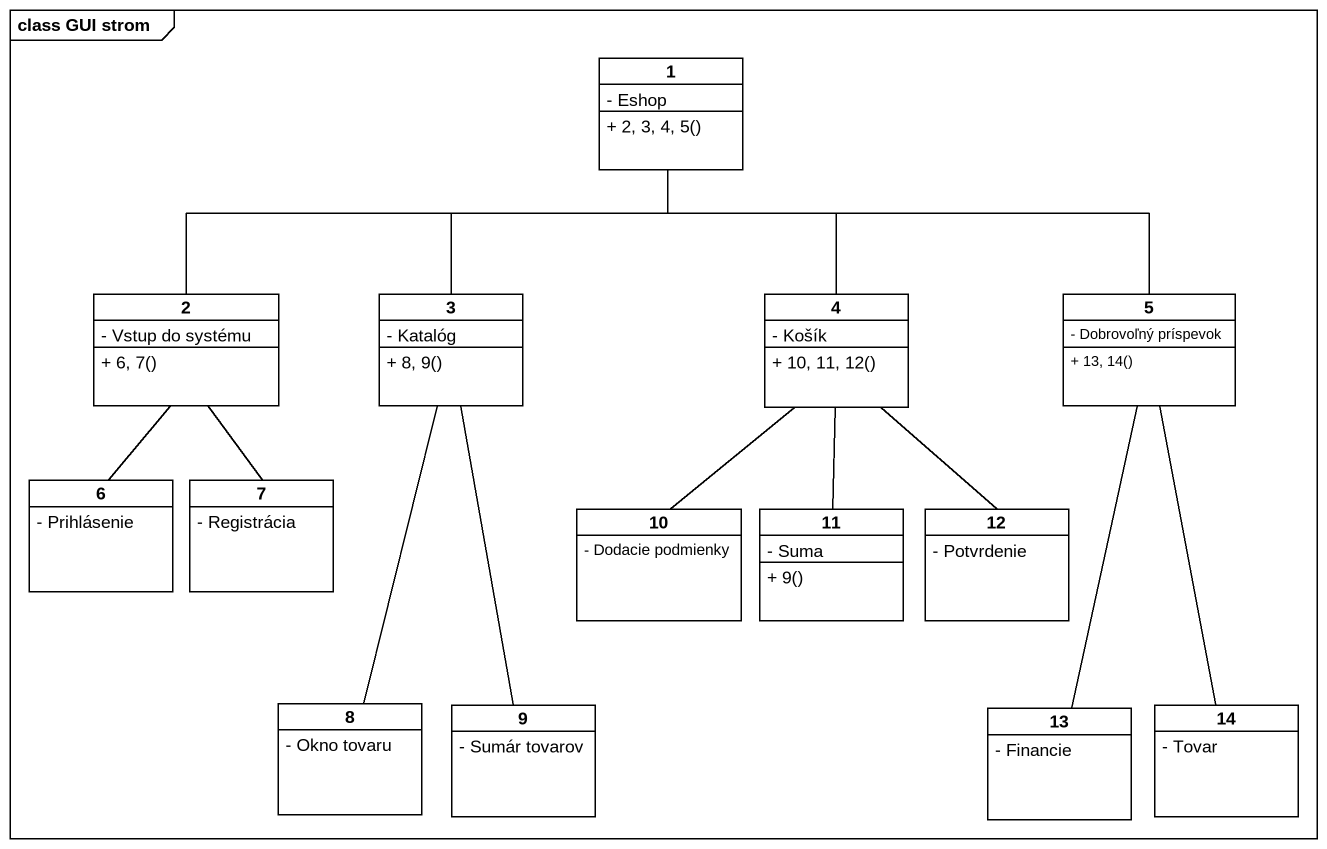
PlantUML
@startuml
mainframe class GUI strom
hide circle
hide empty members
skinparam classAttributeIconSize 0
class "1" as c1 {
  - Eshop
  + 2, 3, 4, 5()
}
class "2" as c2 {
  - Vstup do systému
  + 6, 7()
}
class "3" as c3 {
  - Katalóg
  + 8, 9()
}
class "4" as c4 {
  - Košík
  + 10, 11, 12()
}
class "5" as c5 {
  - Dobrovoľný príspevok
  + 13, 14()
}
class "6" as c6 {
  - Prihlásenie
}
class "7" as c7 {
  - Registrácia
}
class "10" as c10 {
  - Dodacie podmienky
}
class "11" as c11 {
  - Suma
  + 9()
}
class "12" as c12 {
  - Potvrdenie
}
class "8" as c8 {
  - Okno tovaru
}
class "9" as c9 {
  - Sumár tovarov
}
class "13" as c13 {
  - Financie
}
class "14" as c14 {
  - Tovar
}
c1 -left- c2
c1 -- c3
c1 -- c4
c1 -right- c5
c2 -- c6
c2 -- c7
c3 -- c8
c3 -- c9
c4 -- c10
c4 -- c11
c4 -- c12
c5 -- c13
c5 -- c14
@enduml
